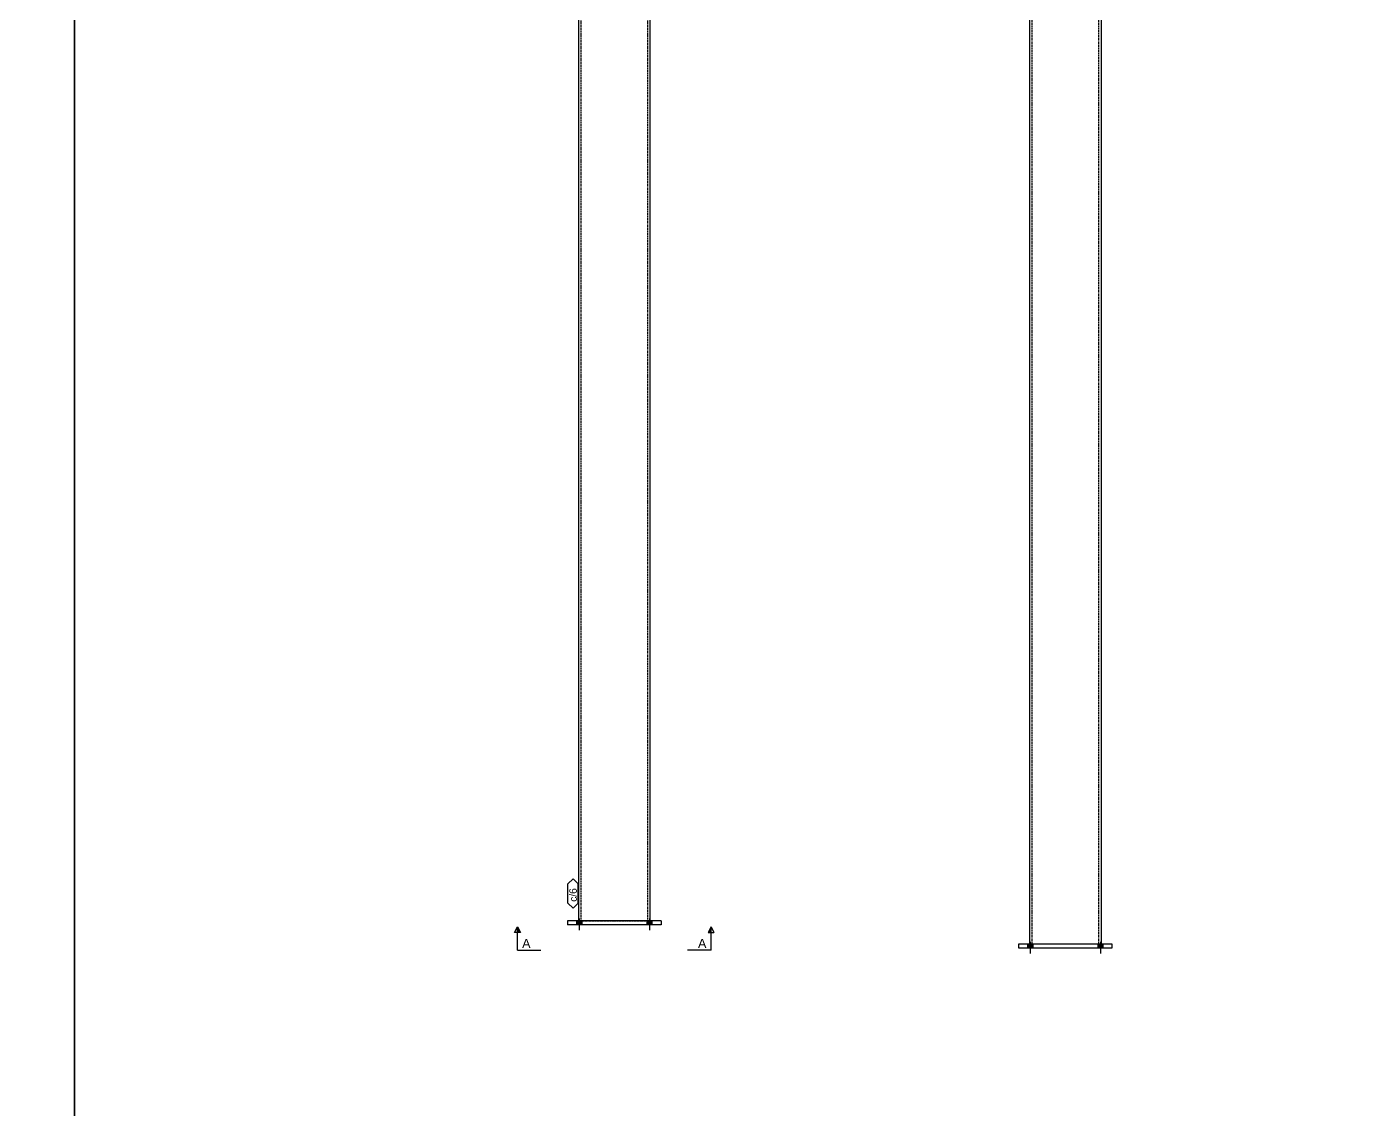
# Model space of a CAD drawing. Header units: millimetres. Extents: x 15962 to 71432, y 9666 to 72266.
# Drawn here: x 30449 to 36102, y 28550 to 33175 of the extents above; entities that cross this region are included whole.
import ezdxf

# ---------------------------------------------------------------- set-up
doc = ezdxf.new("R2010")
doc.units = ezdxf.units.MM
doc.header["$LTSCALE"] = 2
doc.linetypes.add('DXK_LINE_DOT1', pattern=[1.8814, 0.9407, -0.9407])
doc.styles.add('Arial', font='arial.ttf', dxfattribs={"height": 0.2})
doc.styles.add('Comic Sans MS', font='comic.ttf', dxfattribs={"height": 0.2})

msp = doc.modelspace()

# ---------------------------------------------------------------- hatches: boundary and pattern name
at = {"linetype": 'Continuous'}
for points in [[(32797.5404, 29339.6751), (32819.5404, 29339.6751), (32819.5404, 29355.6751), (32797.5404, 29355.6751)], [(32797.5404, 29339.6751), (32819.5404, 29339.6751), (32819.5404, 29355.6751), (32797.5404, 29355.6751)], [(33097.5404, 29339.6751), (33119.5404, 29339.6751), (33119.5404, 29355.6751), (33097.5404, 29355.6751)], [(33097.5404, 29339.6751), (33119.5404, 29339.6751), (33119.5404, 29355.6751), (33097.5404, 29355.6751)], [(34745.0045, 29256.6751), (34723.0045, 29256.6751), (34723.0045, 29240.6751), (34745.0045, 29240.6751)], [(34745.0045, 29256.6751), (34723.0045, 29256.6751), (34723.0045, 29240.6751), (34745.0045, 29240.6751)], [(35045.0045, 29256.6751), (35023.0045, 29256.6751), (35023.0045, 29240.6751), (35045.0045, 29240.6751)], [(35045.0045, 29256.6751), (35023.0045, 29256.6751), (35023.0045, 29240.6751), (35045.0045, 29240.6751)]]:
    msp.add_hatch(color=3, dxfattribs=at).paths.add_polyline_path(points)

# ---------------------------------------------------------------- linework, layer by layer
at = {"color": 7, "linetype": 'DXK_LINE_DOT1'}
for p, q in [((32816.0404, 34889.6751), (32816.0404, 29355.6751)), ((33101.0404, 34889.6751), (33101.0404, 29355.6751)), ((34741.5045, 34790.6751), (34741.5045, 29256.6751)), ((35026.5045, 34790.6751), (35026.5045, 29256.6751)), ((32806.0404, 29355.6751), (33111.0404, 29355.6751)), ((35036.5045, 29256.6751), (34731.5045, 29256.6751))]:
    msp.add_line(p, q, dxfattribs=at)
at = {"color": 7, "linetype": 'Continuous'}
for p, q in [((32806.0404, 34380.6751), (32806.0404, 29355.6751)), ((33111.0404, 34380.6751), (33111.0404, 29355.6751)), ((34731.5045, 34281.6751), (34731.5045, 29256.6751)), ((35036.5045, 34281.6751), (35036.5045, 29256.6751)), ((33158.5404, 29355.6751), (32758.5404, 29355.6751)), ((32758.5404, 29355.6751), (32758.5404, 29339.6751)), ((33158.5404, 29339.6751), (32758.5404, 29339.6751)), ((33158.5404, 29355.6751), (33158.5404, 29339.6751)), ((35084.0045, 29256.6751), (34684.0045, 29256.6751)), ((34684.0045, 29256.6751), (34684.0045, 29240.6751)), ((34684.0045, 29240.6751), (35084.0045, 29240.6751)), ((35084.0045, 29240.6751), (35084.0045, 29256.6751))]:
    msp.add_line(p, q, dxfattribs=at)
at = {"color": 3, "linetype": 'Continuous'}
for p, q in [((32797.5404, 29355.6751), (32797.5404, 29339.6751)), ((32797.5404, 29355.6751), (32797.5404, 29339.6751)), ((32808.5404, 29365.6751), (32808.5404, 29315.6751)), ((32808.5404, 29365.6751), (32808.5404, 29315.6751)), ((32819.5404, 29355.6751), (32819.5404, 29339.6751)), ((32819.5404, 29355.6751), (32819.5404, 29339.6751)), ((33097.5404, 29355.6751), (33097.5404, 29339.6751)), ((33097.5404, 29355.6751), (33097.5404, 29339.6751)), ((33108.5404, 29365.6751), (33108.5404, 29315.6751)), ((33108.5404, 29365.6751), (33108.5404, 29315.6751)), ((33119.5404, 29355.6751), (33119.5404, 29339.6751)), ((33119.5404, 29355.6751), (33119.5404, 29339.6751)), ((34723.0045, 29256.6751), (34723.0045, 29240.6751)), ((34723.0045, 29256.6751), (34723.0045, 29240.6751)), ((34734.0045, 29266.6751), (34734.0045, 29216.6751)), ((34734.0045, 29266.6751), (34734.0045, 29216.6751)), ((34745.0045, 29256.6751), (34745.0045, 29240.6751)), ((34745.0045, 29256.6751), (34745.0045, 29240.6751)), ((35023.0045, 29256.6751), (35023.0045, 29240.6751)), ((35023.0045, 29256.6751), (35023.0045, 29240.6751)), ((35034.0045, 29266.6751), (35034.0045, 29216.6751)), ((35034.0045, 29266.6751), (35034.0045, 29216.6751)), ((35045.0045, 29256.6751), (35045.0045, 29240.6751)), ((35045.0045, 29256.6751), (35045.0045, 29240.6751))]:
    msp.add_line(p, q, dxfattribs=at)
msp.add_lwpolyline([(21662.6717, 47050.6489), (30654.4032, 47050.6489), (30654.4032, 28358.4557), (21662.6717, 28358.4557)], close=True)

# ---------------------------------------------------------------- wipeouts: each hides what was drawn before it
at = {"color": 0, "linetype": 'Continuous'}
for points in [[(32600.9273, 29240.6751), (32600.9273, 29280.6751), (32565.3804, 29280.6751), (32565.3804, 29240.6751)], [(33351.7003, 29240.6751), (33351.7003, 29280.6751), (33316.1535, 29280.6751), (33316.1535, 29240.6751)]]:
    msp.add_wipeout(points, dxfattribs=at)

# ---------------------------------------------------------------- next in the draw order: hatches: boundary and pattern name
at = {"linetype": 'Continuous'}
for points in [[(32557.8805, 29305.6751), (32545.3805, 29305.6751), (32545.3804, 29330.6751)], [(33371.7004, 29305.6751), (33359.2004, 29305.675), (33371.7003, 29330.6751)]]:
    msp.add_hatch(color=7, dxfattribs=at).paths.add_polyline_path(points)

# ---------------------------------------------------------------- next in the draw order: linework, layer by layer
at = {"color": 7, "linetype": 'Continuous'}
for p, q in [((32532.8805, 29305.675), (32545.3804, 29330.6751)), ((32557.8805, 29305.6751), (32532.8805, 29305.675)), ((32545.3804, 29230.6751), (32545.3804, 29330.6751)), ((32545.3804, 29330.6751), (32557.8805, 29305.6751)), ((33371.7003, 29330.6751), (33359.2004, 29305.675)), ((33359.2004, 29305.675), (33384.2004, 29305.6751)), ((33371.7003, 29230.6751), (33371.7003, 29330.6751)), ((33371.7003, 29330.6751), (33384.2004, 29305.6751)), ((32545.3804, 29230.6751), (32645.3804, 29230.6751)), ((33371.7003, 29230.6751), (33271.7003, 29230.6751))]:
    msp.add_line(p, q, dxfattribs=at)

# ---------------------------------------------------------------- next in the draw order: texts
at = {"color": 3, "linetype": 'Continuous', "style": 'Arial'}
for p in [(32565.3804, 29240.6751), (33316.1535, 29240.6751)]:
    msp.add_text('A', height=38.2031, dxfattribs=at).set_placement(p)

# ---------------------------------------------------------------- next in the draw order: wipeouts: each hides what was drawn before it
at = {"color": 0}
msp.add_wipeout([(32799.0402, 29507.5188), (32767.0402, 29507.5187), (32767.0404, 29437.675), (32799.0404, 29437.6751)], dxfattribs=at)

# ---------------------------------------------------------------- next in the draw order: wipeouts: each hides what was drawn before it
msp.add_wipeout([(32799.0402, 29507.5188), (32767.0402, 29507.5187), (32767.0404, 29437.675), (32799.0404, 29437.6751)], dxfattribs=at)

# ---------------------------------------------------------------- next in the draw order: linework, layer by layer
at = {"color": 7, "linetype": 'Continuous'}
for p, q in [((32783.0404, 29535.5188), (32761.0404, 29513.5188)), ((32761.0404, 29431.6751), (32761.0404, 29513.5188)), ((32805.0404, 29513.5188), (32783.0404, 29535.5188)), ((32805.0404, 29431.6751), (32805.0404, 29513.5188)), ((32783.0404, 29409.6751), (32761.0404, 29431.6751)), ((32805.0404, 29431.6751), (32783.0404, 29409.6751))]:
    msp.add_line(p, q, dxfattribs=at)
msp.add_lwpolyline([(30654.4032, 47050.6489), (39646.1348, 47050.6489), (39646.1348, 28358.4557), (30654.4032, 28358.4557)], close=True)

# ---------------------------------------------------------------- next in the draw order: texts
at = {"color": 3, "style": 'Comic Sans MS'}
msp.add_text('c/6', height=32.375, rotation=90.0002105, dxfattribs=at).set_placement((32799.0404, 29437.6751))

doc.saveas('drawing.dxf')
